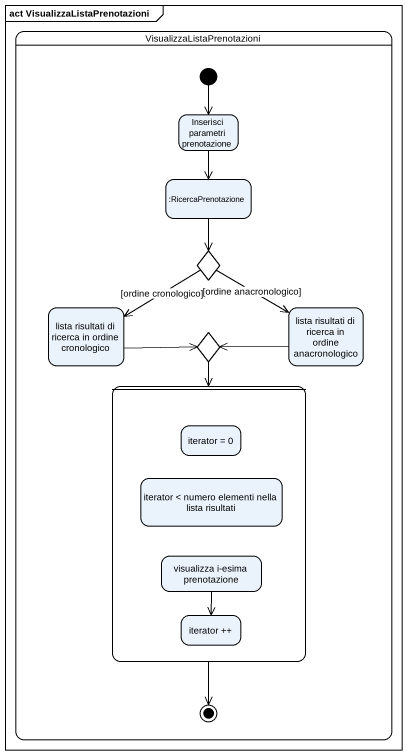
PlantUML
@startuml
mainframe act VisualizzaListaPrenotazioni
hide empty description
state VisualizzaListaPrenotazioni {
  state "Inserisci parametri prenotazione" as Inserisci_parametri
  state ":RicercaPrenotazione" as RicercaPrenotazione
  state choice1 <<choice>>
  state "lista risultati di ricerca in ordine cronologico" as lista_risultati_di_ricerca
  state choice2 <<choice>>
  state "lista risultati di ricerca in ordine anacronologico" as lista_risultati_di_ricerca_2
  state " " as state1 {
    state "iterator = 0" as iterator_0
    state "iterator < numero elementi nella lista risultati" as iterator_numero_elementi
    state "visualizza i-esima prenotazione" as visualizza_i_esima
    state "iterator ++" as iterator
  }
  [*] --> Inserisci_parametri
  state1 --> [*]
}
Inserisci_parametri --> RicercaPrenotazione
RicercaPrenotazione --> choice1
choice1 -left-> lista_risultati_di_ricerca : [ordine cronologico]
choice1 --> lista_risultati_di_ricerca_2 : [ordine anacronologico]
lista_risultati_di_ricerca -right-> choice2
choice2 --> state1
lista_risultati_di_ricerca_2 -left-> choice2
visualizza_i_esima --> iterator
@enduml
